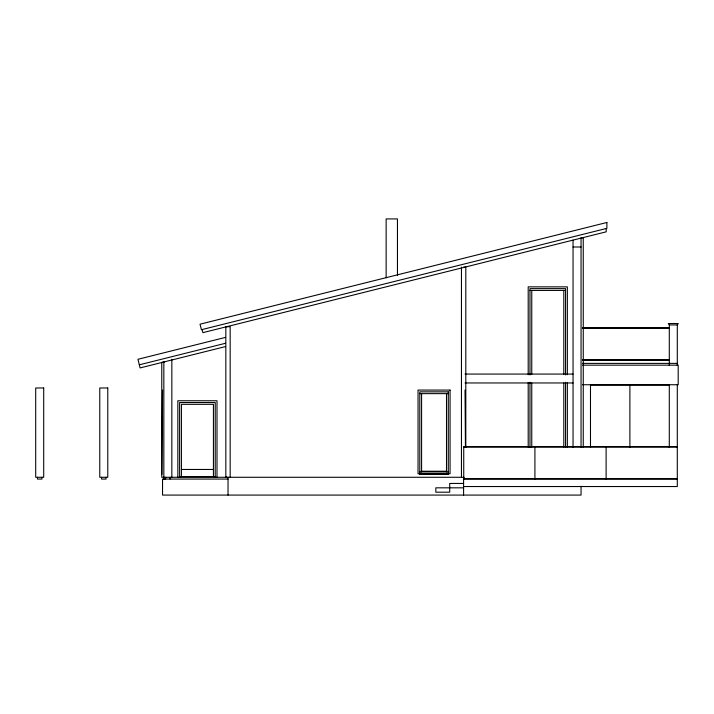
<?xml version="1.0" encoding="UTF-8"?>
<svg xmlns="http://www.w3.org/2000/svg" width="714" height="714" viewBox="0 0 714 714"><rect width="100%" height="100%" fill="white"/><g stroke="black" fill="none" stroke-linecap="round" stroke-linejoin="round"><path stroke-width="1.07" d="M677.3 365.514L677.3 324.941L678.3 323.522L668.286 323.522L669.295 324.941L669.295 365.514M161.855 474.453L162.542 390.076M225.526 337.392L137.936 359.294L140.096 367.924L225.544 346.567M139.319 364.818L225.535 343.264M581.089 237.753L583.258 237.753L583.258 447.205M573.047 247.008L581.053 247.008M463.627 267.116L465.805 267.116L465.805 447.259M529.975 290.437L565.568 290.419M669.295 324.941L677.3 324.941M582.481 327.788L669.295 327.788M582.481 328.145L669.295 328.145M582.481 359.82L669.295 359.82M582.481 360.177L669.295 360.177M163.934 362.319L161.757 362.319L161.757 477.282L464.127 477.282M582.481 363.381L677.479 363.381L677.479 365.166M582.481 365.166L678.193 365.166L678.193 384.739L582.481 384.739M465.019 374.065L573.047 374.065M465.019 382.963L573.047 382.963M590.487 385.096L669.295 385.096M465.019 390.076L465.448 447.482M448.285 393.637L421.59 393.637L421.59 471.945M419.814 393.664L421.59 393.664M677.3 446.669L463.734 446.669L463.734 479.067M463.734 447.026L677.3 447.026M181.418 469.455L213.432 469.455M421.59 471.231L446.509 471.231M419.814 471.945L448.285 471.945M419.814 474.355L448.285 474.355M179.625 476.568L215.217 476.568M463.734 478.71L677.3 478.71M228.034 479.067L162.542 479.067L162.542 495.079L581.053 495.079L581.053 486.18M463.591 479.067L677.3 479.067M463.591 483.44L449.713 483.44L449.713 492.196L435.835 492.196L435.835 487.823L463.591 487.823M463.591 486.537L677.3 486.537L677.3 384.739M202.107 329.547L202.892 332.653L606.204 231.827L606.204 228.525M669.295 384.739L669.295 447.499M629.891 385.096L629.891 447.499M606.115 446.669L606.115 479.067M590.487 384.739L590.487 447.499M581.053 238.11L581.053 447.25M573.047 240.109L573.047 447.25M567.353 374.725L567.353 286.858L528.199 286.858L528.199 374.725M567.353 382.517L567.353 447.026M565.568 374.948L565.568 288.634L529.975 288.634L529.975 374.948M565.568 382.293L565.568 447.473M563.792 290.419L563.792 374.279M563.792 382.963L563.792 446.955M534.92 446.669L534.92 479.067M531.76 290.419L531.76 374.279M531.76 382.963L531.76 446.964M529.975 382.293L529.975 447.482M528.199 382.517L528.199 447.026M463.591 477.282L463.591 495.079M461.458 267.116L461.458 477.282M446.509 393.637L446.509 471.945M397.457 275.604L397.457 218.921L386.14 218.921L386.14 277.826M230.167 477.282L230.167 326.717L225.829 326.717L225.829 477.282M228.034 477.282L228.034 495.079M226.615 476.568L226.615 477.282M217.002 477.282L217.002 400.759L177.848 400.759L177.848 477.282M215.217 477.282L215.217 402.535L179.625 402.535L179.625 477.282M213.432 476.568L213.432 404.329L181.418 404.329L181.418 476.568M171.842 359.347L171.842 477.282M170.075 477.282L170.075 479.067M165.612 477.282L165.612 479.067M163.961 477.282L163.961 479.505M163.836 361.57L163.836 477.282M106.002 477.282L106.002 479.067L101.54 479.067L101.54 477.282M41.939 477.282L41.939 479.067L37.476 479.067L37.476 477.282M606.891 222.482L200.036 324.192L201.419 329.716L606.891 228.346L606.891 222.482M43.706 387.979L35.7 387.979L35.7 477.282L43.706 477.282L43.706 387.979M107.778 387.979L99.773 387.979L99.773 477.282L107.778 477.282L107.778 387.979M450.07 390.076L418.038 390.076L418.038 473.721L450.07 473.721L450.07 390.076M448.285 391.861L419.814 391.861L419.814 474.453L448.285 474.453L448.285 391.861"/></g></svg>
